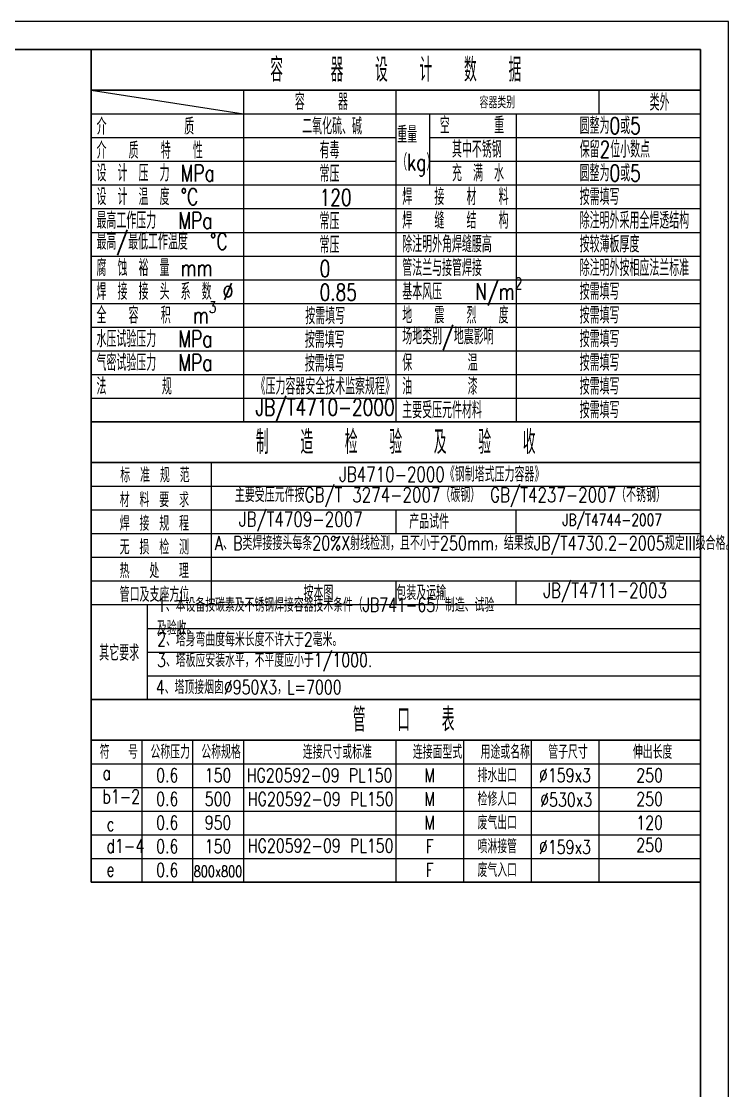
# Model space of a CAD drawing. Header units: inches. Extents: x -49906 to 274435, y 31852 to 49661.
# Drawn here: x -29957 to -26119, y 43858 to 49661 of the extents above; entities that cross this region are included whole.
import ezdxf
from ezdxf.enums import TextEntityAlignment as Align

# ---------------------------------------------------------------- set-up
doc = ezdxf.new("R2010")
doc.units = ezdxf.units.IN
doc.header["$LTSCALE"] = 60
doc.header["$MEASUREMENT"] = 0
doc.layers.add('文字', color=3, linetype='Continuous')
doc.layers.add('细实线', color=7, linetype='Continuous')
doc.layers.add('粗实线', color=7, linetype='Continuous', lineweight=30)
doc.styles.add('中文', font='txt.shx', dxfattribs={"width": 0.75, "bigfont": 'gbcbig.shx'})

msp = doc.modelspace()

# ---------------------------------------------------------------- linework, layer by layer
at = {"layer": '文字'}
for p, q in [((-28751.827, 49287.739), (-28751.827, 47487.401)), ((-26822.893, 49287.739), (-26822.893, 49155.47)), ((-27741.433, 49155.47), (-27741.433, 48773.357))]:
    msp.add_line(p, q, dxfattribs=at)
msp.add_lwpolyline([(-35212.225, 49661.279), (-35212.225, 36786.41), (-26118.679, 36786.41), (-26118.679, 49661.279)], close=True, dxfattribs=at)
at = {"layer": '粗实线'}
for p, q in [((-29578.513, 49508.189), (-29578.513, 44988.973)), ((-29578.513, 49508.189), (-26271.769, 49508.189)), ((-29578.513, 49287.739), (-26271.769, 49287.739)), ((-29578.513, 47487.401), (-26271.769, 47487.401)), ((-29578.513, 47266.951), (-26271.769, 47266.951)), ((-29578.513, 45980.996), (-26271.769, 45980.996)), ((-29578.513, 45760.546), (-26271.769, 45760.546)), ((-29578.513, 45760.546), (-26271.769, 45760.546)), ((-29578.513, 44988.973), (-26271.769, 44988.973))]:
    msp.add_line(p, q, dxfattribs=at)
msp.add_lwpolyline([(-34829.5, 49508.189), (-26271.769, 49508.189), (-26271.769, 36939.5), (-34829.5, 36939.5)], close=True, dxfattribs=at)
at = {"layer": '细实线'}
for p, q in [((-29578.513, 49287.739), (-28751.827, 49159.144)), ((-27925.141, 49287.739), (-27925.141, 47487.401)), ((-29578.513, 49159.144), (-26271.769, 49159.144)), ((-27271.624, 49155.47), (-27271.624, 47487.401)), ((-29578.513, 49030.548), (-27925.141, 49030.548)), ((-27741.433, 49030.548), (-26271.769, 49030.548)), ((-29578.513, 48901.953), (-27925.141, 48901.953)), ((-27741.433, 48901.953), (-26271.769, 48901.953)), ((-29578.513, 48773.357), (-26271.769, 48773.357)), ((-29578.513, 48644.761), (-26271.769, 48644.761)), ((-29578.513, 48516.166), (-26271.769, 48516.166)), ((-29578.513, 48387.57), (-26271.769, 48387.57)), ((-29578.513, 48258.975), (-26271.769, 48258.975)), ((-29578.513, 48130.379), (-26271.769, 48130.379)), ((-29578.513, 48001.783), (-26271.769, 48001.783)), ((-29578.513, 47873.188), (-26271.769, 47873.188)), ((-29578.513, 47744.592), (-26271.769, 47744.592)), ((-29578.513, 47615.997), (-26271.769, 47615.997)), ((-28926.394, 47266.951), (-28926.394, 46495.378)), ((-29578.513, 47138.356), (-26271.769, 47138.356)), ((-29578.513, 47009.76), (-26271.769, 47009.76)), ((-27925.141, 47009.76), (-27925.141, 46881.165)), ((-27273.022, 47009.76), (-27273.022, 46881.165)), ((-29578.513, 46881.165), (-26271.769, 46881.165)), ((-29578.513, 46752.569), (-26271.769, 46752.569)), ((-29578.513, 46623.973), (-26271.769, 46623.973)), ((-27925.141, 46623.973), (-27925.141, 46495.378)), ((-27273.022, 46623.973), (-27273.022, 46495.378)), ((-29578.513, 46495.378), (-26271.769, 46495.378)), ((-29273.229, 46495.378), (-29273.229, 45980.996)), ((-29273.229, 46366.783), (-26271.769, 46366.783)), ((-29273.229, 46238.187), (-26271.769, 46238.187)), ((-29273.229, 46109.591), (-26271.769, 46109.591)), ((-29302.951, 45760.546), (-29302.951, 44988.973)), ((-29027.389, 45760.546), (-29027.389, 44988.973)), ((-28751.827, 45760.546), (-28751.827, 44988.973)), ((-27925.141, 45760.546), (-27925.141, 44988.973)), ((-27557.725, 45760.546), (-27557.725, 44988.973)), ((-27190.309, 45760.546), (-27190.309, 44988.973)), ((-26822.893, 45760.546), (-26822.893, 44988.973)), ((-29578.513, 45631.951), (-26271.769, 45631.951)), ((-29578.513, 45503.355), (-26271.769, 45503.355)), ((-29578.513, 45374.759), (-26271.769, 45374.759)), ((-29578.513, 45246.164), (-26271.769, 45246.164)), ((-29578.513, 45117.568), (-26271.769, 45117.568))]:
    msp.add_line(p, q, dxfattribs=at)

# ---------------------------------------------------------------- texts
at = {"layer": '文字', "style": '中文', "width": 0.75}
for s, height, p in [('0.6', 75, (-29165.17, 45531.856)), ('150', 75, (-28889.608, 45531.856)), ('HG20592-09 PL150', 75, (-28338.484, 45531.856)), ('M', 75, (-27741.433, 45531.856)), ('排水出口', 75, (-27374.017, 45531.856)), ('%%C159x3', 75, (-27006.601, 45531.856)), ('250', 75, (-26547.331, 45531.856)), ('0.6', 75, (-29165.17, 45403.26)), ('500', 75, (-28889.608, 45403.26)), ('HG20592-09 PL150', 75, (-28332.655, 45403.016)), ('M', 75, (-27741.433, 45403.26)), ('检修人口', 75, (-27374.017, 45403.26)), ('%%C530x3', 75, (-27000.272, 45399.078)), ('250', 75, (-26547.331, 45403.26)), ('0.6', 75, (-29165.17, 45274.665)), ('950', 75, (-28889.608, 45274.665)), ('M', 75, (-27741.433, 45274.665)), ('废气出口', 75, (-27374.017, 45274.665)), ('120', 75, (-26547.331, 45274.665)), ('0.6', 75, (-29165.17, 45146.069)), ('150', 75, (-28889.608, 45146.069)), ('HG20592-09 PL150', 75, (-28332.655, 45149.939)), ('F', 75, (-27741.433, 45146.069)), ('喷淋接管', 75, (-27374.017, 45146.069)), ('%%C159x3', 75, (-27006.601, 45142.28)), ('250', 75, (-26547.331, 45152.939)), ('废气入口', 75, (-27374.017, 45017.474)), ('0.6', 75, (-29165.17, 45017.474)), ('800x800', 60, (-28889.608, 45017.474)), ('F', 75, (-27741.433, 45017.474))]:
    msp.add_text(s, height=height, dxfattribs=at).set_placement(p, align=Align.CENTER)
at = {"layer": '文字', "style": '中文'}
for s, insert, char_height, width, attachment_point in [('容   器  设  计  数  据', (-27925.141, 49397.964), 128.5956, 3306.744, 5), ('容   器', (-28472.739, 49224.898), 90, 826.686, 4), ('类外', (-26547.331, 49221.605), 90, 826.686, 4), ('容器类别', (-27374.017, 49221.605), 64.2978, 1102.248, 5), ('\\pi4.355;介       质', (-29552.508, 49091.172), 90, 826.686, 4), ('二氧化硫、碱', (-28432.59, 49092.362), 90, 920.79227, 4), ('重量\\P（kg）', (-27916.964, 48956.766), 90, 910.36332, 4), ('空    重', (-27685.57, 49097.108), 90, 826.686, 4), ('圆整为0或5', (-26926.894, 49094.846), 90, 826.686, 4), ('\\pi3.5;介  质  特  性', (-29552.508, 48960.739), 90, 826.686, 4), ('有毒', (-28338.484, 48962.576), 90, 826.686, 4), ('其中不锈钢', (-27619.817, 48966.25), 90, 826.686, 4), ('保留2位小数点', (-26926.894, 48966.25), 90, 826.686, 4), ('\\pi3.5;设 计 压 力 MPa', (-29552.508, 48837.655), 90, 826.686, 4), ('常压', (-28338.484, 48833.981), 90, 826.686, 4), ('充 满 水', (-27619.817, 48837.655), 90, 826.686, 4), ('圆整为0或5', (-26926.894, 48837.655), 90, 826.686, 4), ('\\pi3.5;设 计 温 度 {\\Ftxt,hztxts|c134;%%D}C', (-29552.508, 48709.059), 90, 826.686, 4), ('120', (-28338.484, 48705.385), 90, 826.686, 4), ('\\pi3.5;焊  接  材  料', (-27893.144, 48709.059), 90, 826.686, 4), ('按需填写', (-26926.894, 48709.059), 90, 826.686, 4), ('\\pi3.5;最高工作压力  MPa', (-29552.508, 48580.464), 90, 826.686, 4), ('\\pi3.5;焊  缝  结  构', (-27893.144, 48580.464), 90, 826.686, 4), ('除注明外采用全焊透结构', (-26926.894, 48580.464), 90, 826.686, 4), ('常压', (-28338.484, 48576.79), 90, 826.686, 4), ('\\pi3.5;最高/最低工作温度  {\\Ftxt,hztxts|c134;%%D}C', (-29552.508, 48451.868), 90, 826.686, 4), ('常压', (-28338.484, 48448.194), 90, 826.686, 4), ('\\pi3.5;除注明外角焊缝腰高', (-27893.144, 48451.868), 90, 826.686, 4), ('按较薄板厚度', (-26926.894, 48451.868), 90, 826.686, 4), ('\\pi3.5;腐 蚀 裕 量 mm', (-29552.508, 48323.272), 90, 826.686, 4), ('0', (-28338.484, 48319.598), 90, 826.686, 4), ('\\pi3.5;管法兰与接管焊接', (-27893.144, 48323.272), 90, 826.686, 4), ('除注明外按相应法兰标准', (-26926.894, 48323.272), 90, 826.686, 4), ('\\pi3.5;焊 接 接 头 系 数 %%C', (-29552.508, 48194.677), 90, 826.686, 4), ('0.85', (-28338.484, 48191.003), 90, 826.686, 4), ('\\A1;\\pi3.5;基本风压   N/m{\\H0.7x;\\S2^  ;\\H1.429x; }', (-27893.144, 48194.677), 90, 826.686, 4), ('按需填写', (-26926.894, 48194.677), 90, 826.686, 4), ('\\A1;\\pi3.5;全  容  积  m{\\H0.7x;\\S3^   ;}', (-29552.508, 48066.081), 90, 826.686, 4), ('按需填写', (-28416.03, 48062.407), 90, 826.686, 4), ('\\pi3.5;地  震  烈  度', (-27893.144, 48066.081), 90, 826.686, 4), ('按需填写', (-26926.894, 48066.081), 90, 826.686, 4), ('\\pi3.5;场地类别/地震影响', (-27893.144, 47937.486), 90, 826.686, 4), ('\\pi3.5;水压试验压力  MPa', (-29552.508, 47937.486), 90, 826.686, 4), ('按需填写', (-28418.69, 47933.812), 90, 826.686, 4), ('按需填写', (-26926.894, 47937.486), 90, 826.686, 4), ('\\pi3.5;气密试验压力  MPa', (-29552.508, 47808.89), 90, 826.686, 4), ('按需填写', (-28418.69, 47805.216), 90, 826.686, 4), ('\\pi3.5;保     温', (-27893.144, 47808.89), 90, 826.686, 4), ('按需填写', (-26926.894, 47808.89), 90, 826.686, 4), ('\\pi3.5;法     规', (-29552.508, 47680.294), 90, 826.686, 4), ('《压力容器安全技术监察规程》', (-28685.794, 47680.294), 90, 826.686, 4), ('\\pi3.5;油     漆', (-27893.144, 47680.294), 90, 826.686, 4), ('按需填写', (-26926.894, 47680.294), 90, 826.686, 4), ('JB/T4710-2000', (-28685.794, 47551.699), 90, 826.686, 4), ('\\pi3.5;主要受压元件材料', (-27893.144, 47551.699), 90, 826.686, 4), ('按需填写', (-26926.894, 47551.699), 90, 826.686, 4), ('制  造  检  验  及  验  收', (-27925.141, 47377.176), 128.5956, 3306.744, 5), ('\\pi4.083;标 准 规 范', (-29424.09, 47198.666), 80, 826.686, 4), ('JB4710-2000《钢制塔式压力容器》', (-28232.144, 47202.654), 80, 2250.69675, 4), (' 主要受压元件按{\\C2;GB/T 3274-2007（碳钢） GB/T4237-2007（不锈钢）}', (-28851.663, 47078.612), 80, 2922.18001, 4), ('\\pi3.5;材 料 要 求', (-29426.815, 47064.624), 80, 826.686, 4), ('JB/T4709-2007', (-28776.355, 46945.51), 80, 1177.27347, 4), ('\\pi3.5;焊 接 规 程', (-29426.815, 46936.028), 80, 826.686, 4), ('\\pi3.5;产品试件', (-27855.47, 46946.403), 80, 1177.27347, 4), (' JB/T4744-2007', (-26772.395, 46945.462), 64.2978, 1001.25334, 5), ('\\pi3.5;无 损 检 测', (-29426.815, 46807.433), 80, 826.686, 4), ('{\\H0.95x; A、B类焊接接头每条20%X射线检测，且不小于250mm，结果按JB/T4730.2-2005规定III级合格。\\H1.504x; }', (-28957.432, 46816.867), 80, 3099.69871, 4), ('\\pi3.5;热  处  理', (-29426.815, 46678.837), 80, 826.686, 4), ('按本图', (-28425.767, 46559.676), 80, 826.686, 4), ('\\pi3.5;包装及运输', (-27925.141, 46559.676), 80, 826.686, 4), (' JB/T4711-2003', (-27177.601, 46559.676), 80, 826.686, 4), ('\\pi3.5;管口及支座方位', (-29426.815, 46550.242), 80, 826.686, 4), ('1、本设备按碳素及不锈钢焊接容器技术条件（JB741-65）制造、试验及验收。', (-29221.021, 46431.535), 75, 1866.52208, 4), ('2、塔身弯曲度每米长度不许大于2毫米。\\P', (-29220.074, 46306.476), 75, 1866.52208, 4), ('其它要求', (-29425.871, 46233.678), 85, 355.50352, 5), ('3、塔板应安装水平，不平度应小于1/1000.\\P', (-29220.074, 46182.078), 75, 1866.52208, 4), ('4、塔顶接烟囱∅950X3，L=7000', (-29226.992, 46046.161), 75, 1866.52208, 4), (' 管  口  表', (-27925.141, 45870.771), 128.5956, 3306.744, 5), (' 管  口  表', (-27925.141, 45870.771), 128.5956, 3306.744, 5), ('符  号', (-29531.188, 45696.248), 75, 1205.68328, 4), ('公称压力', (-29255.626, 45696.248), 75, 1205.68328, 4), ('公称规格', (-28980.064, 45696.248), 75, 1205.68328, 4), ('连接尺寸或标准', (-28428.94, 45696.248), 75, 1205.68328, 4), ('连接面型式', (-27831.889, 45696.248), 75, 1205.68328, 4), ('用途或名称', (-27464.473, 45696.248), 75, 1205.68328, 4), ('管子尺寸', (-27097.057, 45696.248), 75, 1205.68328, 4), ('伸出长度', (-26637.787, 45696.248), 75, 1205.68328, 4), ('a', (-29517.286, 45582.729), 75, 1205.68328, 4), ('b1-2', (-29517.286, 45454.133), 75, 1205.68328, 4), ('c', (-29494.091, 45304.95), 75, 1205.68328, 4), ('d1-4', (-29494.534, 45185.844), 75, 1205.68328, 4), ('e', (-29494.534, 45057.249), 75, 1205.68328, 4)]:
    msp.add_mtext(s, dxfattribs=dict(at, insert=insert, char_height=char_height, width=width, attachment_point=attachment_point))

doc.saveas('drawing.dxf')
